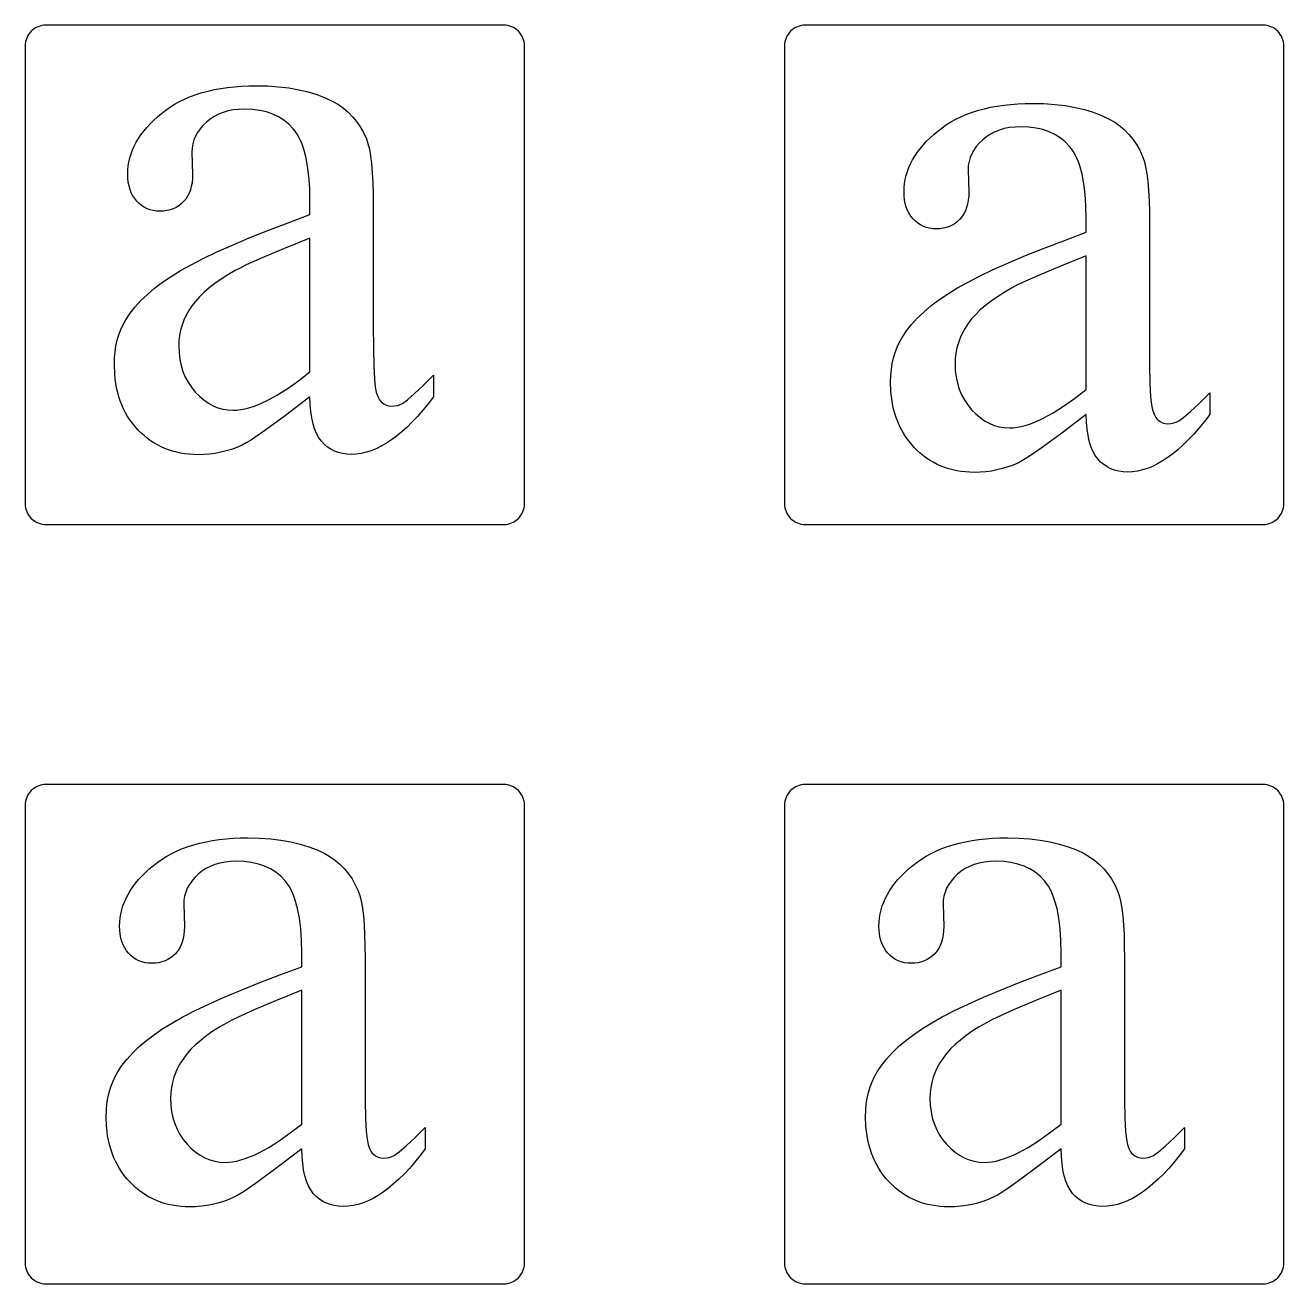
# Model space of a CAD drawing. Extents: x 7 to 905, y -397 to 592.
# Drawn here: x 25.94 to 74.34, y 128.05 to 176.45 of the extents above; entities that cross this region are included whole.
import ezdxf

# ---------------------------------------------------------------- set-up
doc = ezdxf.new("R2010")
doc.units = 0
doc.header["$MEASUREMENT"] = 0
doc.layers.add('EXT', color=1, linetype='CONTINUOUS')
doc.layers.add('TEXT', color=18, linetype='CONTINUOUS')

msp = doc.modelspace()

# ---------------------------------------------------------------- linework, layer by layer
at = {"layer": 'EXT'}
for points in [[(45.14, 158.047), (45.14, 175.647, 0.414214), (44.34, 176.447), (26.74, 176.447, 0.414214), (25.94, 175.647), (25.94, 158.047, 0.414214), (26.74, 157.247), (44.34, 157.247, 0.414214)], [(74.34, 158.047), (74.34, 175.647, 0.414214), (73.54, 176.447), (55.94, 176.447, 0.414214), (55.14, 175.647), (55.14, 158.047, 0.414214), (55.94, 157.247), (73.54, 157.247, 0.414214)], [(45.14, 128.847), (45.14, 146.447, 0.414214), (44.34, 147.247), (26.74, 147.247, 0.414214), (25.94, 146.447), (25.94, 128.847, 0.414214), (26.74, 128.047), (44.34, 128.047, 0.414214)], [(74.34, 128.847), (74.34, 146.447, 0.414214), (73.54, 147.247), (55.94, 147.247, 0.414214), (55.14, 146.447), (55.14, 128.847, 0.414214), (55.94, 128.047), (73.54, 128.047, 0.414214)]]:
    msp.add_lwpolyline(points, format="xyb", close=True, dxfattribs=at)
at = {"layer": 'TEXT'}
for points in [[(36.891, 162.156), (35.948, 161.437), (35.199, 160.887), (34.897, 160.676), (34.643, 160.507), (34.438, 160.381), (34.281, 160.297), (34.08, 160.211), (33.876, 160.136), (33.669, 160.073), (33.459, 160.021), (33.245, 159.98), (33.028, 159.952), (32.808, 159.934), (32.585, 159.929), (32.411, 159.932), (32.242, 159.944), (32.077, 159.962), (31.915, 159.988), (31.757, 160.022), (31.603, 160.063), (31.453, 160.112), (31.307, 160.168), (31.165, 160.232), (31.026, 160.303), (30.892, 160.382), (30.761, 160.468), (30.634, 160.561), (30.511, 160.663), (30.392, 160.771), (30.276, 160.887), (30.167, 161.009), (30.064, 161.136), (29.968, 161.268), (29.88, 161.404), (29.798, 161.546), (29.724, 161.691), (29.656, 161.842), (29.596, 161.997), (29.543, 162.157), (29.497, 162.322), (29.458, 162.491), (29.426, 162.665), (29.401, 162.844), (29.384, 163.028), (29.369, 163.409), (29.376, 163.652), (29.397, 163.887), (29.432, 164.113), (29.48, 164.331), (29.542, 164.541), (29.618, 164.742), (29.708, 164.935), (29.812, 165.12), (29.977, 165.369), (30.17, 165.614), (30.391, 165.856), (30.64, 166.094), (30.916, 166.328), (31.221, 166.558), (31.553, 166.785), (31.914, 167.008), (32.319, 167.235), (32.786, 167.475), (33.315, 167.726), (33.907, 167.989), (34.56, 168.264), (35.275, 168.551), (36.052, 168.85), (36.891, 169.162), (36.891, 169.693), (36.881, 170.178), (36.851, 170.624), (36.801, 171.03), (36.731, 171.396), (36.641, 171.723), (36.588, 171.871), (36.531, 172.01), (36.468, 172.139), (36.4, 172.258), (36.328, 172.366), (36.25, 172.465), (36.08, 172.642), (35.893, 172.795), (35.687, 172.924), (35.463, 173.03), (35.22, 173.112), (34.96, 173.171), (34.681, 173.206), (34.384, 173.218), (34.158, 173.21), (33.943, 173.186), (33.741, 173.147), (33.551, 173.092), (33.372, 173.022), (33.206, 172.936), (33.052, 172.834), (32.909, 172.716), (32.778, 172.589), (32.664, 172.456), (32.568, 172.319), (32.489, 172.178), (32.428, 172.032), (32.384, 171.881), (32.357, 171.726), (32.349, 171.566), (32.378, 170.71), (32.373, 170.545), (32.357, 170.39), (32.329, 170.245), (32.292, 170.109), (32.243, 169.983), (32.183, 169.867), (32.113, 169.76), (32.032, 169.663), (31.942, 169.577), (31.845, 169.502), (31.742, 169.438), (31.632, 169.387), (31.515, 169.346), (31.391, 169.317), (31.261, 169.3), (31.125, 169.294), (30.991, 169.3), (30.864, 169.318), (30.743, 169.348), (30.629, 169.39), (30.52, 169.444), (30.418, 169.51), (30.322, 169.588), (30.232, 169.678), (30.151, 169.778), (30.081, 169.887), (30.021, 170.005), (29.972, 170.131), (29.934, 170.267), (29.907, 170.411), (29.891, 170.563), (29.886, 170.725), (29.891, 170.883), (29.906, 171.039), (29.931, 171.193), (29.967, 171.346), (30.012, 171.498), (30.068, 171.647), (30.134, 171.795), (30.21, 171.942), (30.296, 172.087), (30.393, 172.23), (30.499, 172.372), (30.616, 172.512), (30.742, 172.65), (30.879, 172.787), (31.026, 172.922), (31.184, 173.055), (31.35, 173.184), (31.524, 173.304), (31.707, 173.416), (31.898, 173.52), (32.097, 173.615), (32.304, 173.703), (32.52, 173.781), (32.743, 173.852), (32.975, 173.914), (33.215, 173.968), (33.463, 174.014), (33.719, 174.051), (33.984, 174.08), (34.257, 174.101), (34.538, 174.113), (34.827, 174.117), (35.266, 174.108), (35.686, 174.08), (36.085, 174.032), (36.464, 173.966), (36.822, 173.881), (37.161, 173.777), (37.479, 173.654), (37.776, 173.513), (37.987, 173.39), (38.183, 173.252), (38.365, 173.097), (38.532, 172.926), (38.686, 172.739), (38.825, 172.536), (38.949, 172.317), (39.06, 172.082), (39.122, 171.903), (39.176, 171.682), (39.221, 171.42), (39.259, 171.116), (39.288, 170.771), (39.309, 170.384), (39.321, 169.956), (39.325, 169.486), (39.325, 164.899), (39.33, 164.027), (39.344, 163.341), (39.367, 162.843), (39.399, 162.532), (39.442, 162.332), (39.497, 162.169), (39.563, 162.041), (39.601, 161.991), (39.642, 161.949), (39.73, 161.885), (39.825, 161.839), (39.926, 161.811), (40.033, 161.802), (40.147, 161.808), (40.254, 161.828), (40.354, 161.86), (40.446, 161.905), (40.637, 162.044), (40.9, 162.27), (41.234, 162.583), (41.641, 162.982), (41.641, 162.156), (41.435, 161.888), (41.23, 161.637), (41.026, 161.404), (40.824, 161.188), (40.623, 160.989), (40.423, 160.808), (40.224, 160.643), (40.026, 160.496), (39.829, 160.367), (39.633, 160.254), (39.439, 160.159), (39.246, 160.082), (39.054, 160.021), (38.863, 159.978), (38.673, 159.952), (38.484, 159.943), (38.308, 159.951), (38.141, 159.975), (37.984, 160.014), (37.835, 160.069), (37.696, 160.139), (37.566, 160.225), (37.445, 160.327), (37.334, 160.445), (37.233, 160.581), (37.146, 160.74), (37.071, 160.92), (37.009, 161.123), (36.961, 161.348), (36.925, 161.595), (36.902, 161.864)], [(66.742, 161.477), (65.799, 160.758), (65.05, 160.208), (64.748, 159.997), (64.494, 159.829), (64.289, 159.702), (64.132, 159.618), (63.931, 159.532), (63.727, 159.457), (63.52, 159.394), (63.31, 159.342), (63.096, 159.302), (62.879, 159.273), (62.659, 159.255), (62.436, 159.25), (62.262, 159.253), (62.093, 159.265), (61.928, 159.283), (61.766, 159.31), (61.608, 159.343), (61.454, 159.385), (61.304, 159.433), (61.158, 159.489), (61.016, 159.553), (60.877, 159.624), (60.743, 159.703), (60.612, 159.789), (60.485, 159.883), (60.362, 159.984), (60.243, 160.092), (60.127, 160.208), (60.018, 160.331), (59.915, 160.458), (59.819, 160.589), (59.731, 160.726), (59.649, 160.867), (59.575, 161.012), (59.507, 161.163), (59.447, 161.318), (59.394, 161.478), (59.348, 161.643), (59.309, 161.812), (59.277, 161.987), (59.252, 162.166), (59.234, 162.349), (59.22, 162.731), (59.227, 162.973), (59.248, 163.208), (59.283, 163.434), (59.331, 163.652), (59.393, 163.862), (59.469, 164.064), (59.559, 164.257), (59.663, 164.441), (59.828, 164.69), (60.021, 164.936), (60.242, 165.177), (60.491, 165.415), (60.767, 165.649), (61.072, 165.88), (61.404, 166.106), (61.765, 166.329), (62.17, 166.557), (62.637, 166.796), (63.166, 167.047), (63.758, 167.31), (64.411, 167.585), (65.126, 167.873), (65.903, 168.172), (66.742, 168.483), (66.742, 169.014), (66.732, 169.499), (66.702, 169.945), (66.652, 170.351), (66.582, 170.717), (66.492, 171.044), (66.439, 171.193), (66.382, 171.331), (66.319, 171.46), (66.251, 171.579), (66.179, 171.688), (66.101, 171.787), (65.931, 171.963), (65.744, 172.116), (65.538, 172.245), (65.314, 172.351), (65.071, 172.433), (64.811, 172.492), (64.532, 172.527), (64.235, 172.539), (64.009, 172.531), (63.794, 172.507), (63.592, 172.468), (63.402, 172.413), (63.223, 172.343), (63.057, 172.257), (62.903, 172.155), (62.76, 172.037), (62.629, 171.91), (62.515, 171.777), (62.419, 171.64), (62.34, 171.499), (62.278, 171.353), (62.235, 171.202), (62.208, 171.047), (62.2, 170.887), (62.229, 170.031), (62.224, 169.867), (62.207, 169.712), (62.18, 169.566), (62.142, 169.43), (62.094, 169.304), (62.034, 169.188), (61.964, 169.081), (61.883, 168.984), (61.793, 168.898), (61.696, 168.823), (61.593, 168.76), (61.482, 168.708), (61.366, 168.667), (61.242, 168.639), (61.112, 168.621), (60.975, 168.615), (60.842, 168.621), (60.715, 168.639), (60.594, 168.669), (60.48, 168.711), (60.371, 168.765), (60.269, 168.831), (60.173, 168.909), (60.083, 168.999), (60.002, 169.099), (59.931, 169.208), (59.872, 169.326), (59.823, 169.453), (59.785, 169.588), (59.758, 169.732), (59.742, 169.885), (59.737, 170.046), (59.742, 170.204), (59.757, 170.36), (59.782, 170.515), (59.818, 170.667), (59.863, 170.819), (59.919, 170.968), (59.985, 171.117), (60.061, 171.263), (60.147, 171.408), (60.244, 171.551), (60.35, 171.693), (60.467, 171.833), (60.593, 171.971), (60.73, 172.108), (60.877, 172.243), (61.034, 172.377), (61.201, 172.505), (61.375, 172.625), (61.558, 172.737), (61.749, 172.841), (61.948, 172.937), (62.155, 173.024), (62.371, 173.103), (62.594, 173.173), (62.826, 173.235), (63.066, 173.289), (63.314, 173.335), (63.57, 173.372), (63.835, 173.401), (64.108, 173.422), (64.388, 173.434), (64.678, 173.439), (65.117, 173.429), (65.537, 173.401), (65.936, 173.353), (66.315, 173.287), (66.673, 173.202), (67.012, 173.098), (67.33, 172.976), (67.627, 172.834), (67.838, 172.711), (68.034, 172.573), (68.216, 172.418), (68.383, 172.248), (68.537, 172.061), (68.675, 171.858), (68.8, 171.638), (68.911, 171.403), (68.973, 171.224), (69.027, 171.003), (69.072, 170.741), (69.11, 170.437), (69.139, 170.092), (69.159, 169.705), (69.172, 169.277), (69.176, 168.807), (69.176, 164.22), (69.181, 163.348), (69.194, 162.662), (69.218, 162.164), (69.25, 161.853), (69.293, 161.653), (69.348, 161.49), (69.414, 161.362), (69.452, 161.312), (69.493, 161.27), (69.581, 161.206), (69.676, 161.16), (69.777, 161.132), (69.884, 161.123), (69.998, 161.129), (70.105, 161.149), (70.205, 161.181), (70.297, 161.226), (70.488, 161.365), (70.751, 161.591), (71.085, 161.904), (71.492, 162.303), (71.492, 161.477), (71.286, 161.209), (71.081, 160.958), (70.877, 160.725), (70.675, 160.509), (70.474, 160.31), (70.273, 160.129), (70.074, 159.964), (69.877, 159.818), (69.68, 159.688), (69.484, 159.576), (69.29, 159.481), (69.097, 159.403), (68.905, 159.342), (68.714, 159.299), (68.524, 159.273), (68.335, 159.264), (68.159, 159.272), (67.992, 159.296), (67.835, 159.335), (67.686, 159.39), (67.547, 159.46), (67.417, 159.547), (67.296, 159.648), (67.185, 159.766), (67.084, 159.902), (66.997, 160.061), (66.922, 160.242), (66.86, 160.444), (66.812, 160.669), (66.776, 160.916), (66.753, 161.186)], [(36.891, 163.114), (36.891, 168.262), (35.877, 167.852), (35.059, 167.506), (34.438, 167.225), (34.202, 167.108), (34.015, 167.008), (33.734, 166.845), (33.474, 166.68), (33.235, 166.513), (33.016, 166.344), (32.818, 166.174), (32.641, 166.002), (32.484, 165.827), (32.349, 165.651), (32.231, 165.472), (32.129, 165.289), (32.043, 165.102), (31.973, 164.91), (31.918, 164.714), (31.879, 164.515), (31.855, 164.311), (31.847, 164.103), (31.857, 163.843), (31.887, 163.594), (31.936, 163.357), (32.006, 163.131), (32.095, 162.916), (32.204, 162.713), (32.333, 162.521), (32.481, 162.34), (32.643, 162.176), (32.811, 162.034), (32.984, 161.913), (33.164, 161.815), (33.349, 161.738), (33.541, 161.683), (33.738, 161.65), (33.942, 161.639), (34.085, 161.645), (34.233, 161.663), (34.387, 161.691), (34.546, 161.732), (34.711, 161.784), (34.882, 161.847), (35.058, 161.922), (35.24, 162.008), (35.619, 162.216), (36.021, 162.469), (36.445, 162.769)], [(66.742, 162.436), (66.742, 167.583), (65.727, 167.173), (64.91, 166.827), (64.289, 166.546), (64.053, 166.43), (63.866, 166.329), (63.585, 166.166), (63.325, 166.001), (63.086, 165.834), (62.867, 165.666), (62.669, 165.495), (62.492, 165.323), (62.335, 165.149), (62.2, 164.972), (62.082, 164.793), (61.98, 164.61), (61.894, 164.423), (61.824, 164.231), (61.769, 164.036), (61.73, 163.836), (61.706, 163.632), (61.698, 163.424), (61.708, 163.164), (61.738, 162.915), (61.787, 162.678), (61.857, 162.452), (61.946, 162.237), (62.055, 162.034), (62.184, 161.842), (62.332, 161.661), (62.494, 161.497), (62.661, 161.355), (62.835, 161.234), (63.015, 161.136), (63.2, 161.059), (63.392, 161.004), (63.589, 160.972), (63.793, 160.961), (63.935, 160.966), (64.084, 160.984), (64.238, 161.012), (64.397, 161.053), (64.562, 161.105), (64.733, 161.168), (64.909, 161.243), (65.091, 161.329), (65.47, 161.537), (65.872, 161.79), (66.296, 162.09)], [(36.578, 133.234), (35.635, 132.515), (34.885, 131.965), (34.583, 131.754), (34.33, 131.585), (34.124, 131.459), (33.967, 131.375), (33.767, 131.289), (33.563, 131.214), (33.355, 131.151), (33.145, 131.099), (32.931, 131.058), (32.715, 131.03), (32.494, 131.012), (32.271, 131.007), (32.098, 131.01), (31.929, 131.022), (31.763, 131.04), (31.601, 131.066), (31.444, 131.1), (31.29, 131.141), (31.14, 131.19), (30.993, 131.246), (30.851, 131.31), (30.713, 131.381), (30.578, 131.46), (30.447, 131.546), (30.32, 131.639), (30.197, 131.741), (30.078, 131.849), (29.963, 131.965), (29.853, 132.087), (29.75, 132.214), (29.655, 132.346), (29.566, 132.482), (29.485, 132.623), (29.41, 132.769), (29.343, 132.92), (29.283, 133.075), (29.229, 133.235), (29.183, 133.4), (29.144, 133.569), (29.112, 133.743), (29.088, 133.922), (29.07, 134.106), (29.056, 134.487), (29.063, 134.73), (29.083, 134.965), (29.118, 135.191), (29.166, 135.409), (29.229, 135.619), (29.305, 135.82), (29.395, 136.013), (29.498, 136.198), (29.663, 136.447), (29.856, 136.692), (30.077, 136.934), (30.326, 137.172), (30.603, 137.406), (30.907, 137.636), (31.24, 137.863), (31.6, 138.086), (32.005, 138.313), (32.473, 138.553), (33.002, 138.804), (33.593, 139.067), (34.246, 139.342), (34.961, 139.629), (35.739, 139.928), (36.578, 140.24), (36.578, 140.771), (36.568, 141.256), (36.538, 141.702), (36.488, 142.108), (36.418, 142.474), (36.327, 142.801), (36.275, 142.949), (36.217, 143.088), (36.154, 143.217), (36.087, 143.336), (36.014, 143.444), (35.936, 143.543), (35.767, 143.72), (35.579, 143.873), (35.373, 144.002), (35.149, 144.108), (34.907, 144.19), (34.646, 144.249), (34.367, 144.284), (34.071, 144.296), (33.844, 144.288), (33.63, 144.264), (33.428, 144.225), (33.237, 144.17), (33.059, 144.1), (32.892, 144.014), (32.738, 143.912), (32.596, 143.794), (32.464, 143.666), (32.35, 143.534), (32.254, 143.397), (32.175, 143.256), (32.114, 143.11), (32.07, 142.959), (32.044, 142.804), (32.035, 142.644), (32.065, 141.788), (32.059, 141.623), (32.043, 141.468), (32.016, 141.323), (31.978, 141.187), (31.929, 141.061), (31.87, 140.945), (31.799, 140.838), (31.718, 140.741), (31.628, 140.655), (31.531, 140.58), (31.428, 140.516), (31.318, 140.465), (31.201, 140.424), (31.078, 140.395), (30.948, 140.378), (30.811, 140.372), (30.678, 140.378), (30.551, 140.396), (30.43, 140.426), (30.315, 140.468), (30.207, 140.522), (30.104, 140.588), (30.008, 140.666), (29.919, 140.756), (29.837, 140.856), (29.767, 140.965), (29.707, 141.083), (29.659, 141.209), (29.621, 141.345), (29.594, 141.489), (29.577, 141.641), (29.572, 141.803), (29.577, 141.961), (29.592, 142.117), (29.618, 142.271), (29.653, 142.424), (29.699, 142.576), (29.755, 142.725), (29.82, 142.873), (29.897, 143.02), (29.983, 143.165), (30.079, 143.308), (30.185, 143.45), (30.302, 143.59), (30.429, 143.728), (30.566, 143.865), (30.713, 144), (30.87, 144.133), (31.036, 144.262), (31.211, 144.382), (31.393, 144.494), (31.584, 144.598), (31.783, 144.693), (31.991, 144.781), (32.206, 144.859), (32.43, 144.93), (32.661, 144.992), (32.901, 145.046), (33.15, 145.092), (33.406, 145.129), (33.67, 145.158), (33.943, 145.179), (34.224, 145.191), (34.513, 145.195), (34.953, 145.186), (35.372, 145.158), (35.771, 145.11), (36.15, 145.044), (36.509, 144.959), (36.847, 144.855), (37.165, 144.732), (37.463, 144.591), (37.673, 144.468), (37.869, 144.33), (38.051, 144.175), (38.219, 144.004), (38.372, 143.817), (38.511, 143.614), (38.636, 143.395), (38.746, 143.16), (38.808, 142.981), (38.862, 142.76), (38.908, 142.498), (38.945, 142.194), (38.974, 141.849), (38.995, 141.462), (39.007, 141.034), (39.012, 140.564), (39.012, 135.977), (39.016, 135.105), (39.03, 134.419), (39.053, 133.921), (39.085, 133.61), (39.128, 133.41), (39.183, 133.247), (39.25, 133.119), (39.288, 133.069), (39.329, 133.027), (39.417, 132.963), (39.511, 132.917), (39.612, 132.889), (39.72, 132.88), (39.834, 132.886), (39.941, 132.906), (40.04, 132.938), (40.132, 132.983), (40.323, 133.122), (40.586, 133.348), (40.921, 133.66), (41.327, 134.06), (41.327, 133.234), (41.121, 132.966), (40.917, 132.715), (40.713, 132.482), (40.51, 132.266), (40.309, 132.067), (40.109, 131.886), (39.91, 131.721), (39.712, 131.574), (39.515, 131.445), (39.32, 131.332), (39.126, 131.237), (38.932, 131.16), (38.74, 131.099), (38.549, 131.056), (38.359, 131.03), (38.171, 131.021), (37.995, 131.029), (37.828, 131.053), (37.67, 131.092), (37.522, 131.147), (37.383, 131.217), (37.253, 131.303), (37.132, 131.405), (37.02, 131.523), (36.92, 131.659), (36.832, 131.818), (36.758, 131.998), (36.696, 132.201), (36.647, 132.426), (36.611, 132.673), (36.588, 132.942)], [(65.778, 133.234), (64.835, 132.515), (64.085, 131.965), (63.783, 131.754), (63.53, 131.585), (63.324, 131.459), (63.167, 131.375), (62.967, 131.289), (62.763, 131.214), (62.555, 131.151), (62.345, 131.099), (62.131, 131.058), (61.915, 131.03), (61.694, 131.012), (61.471, 131.007), (61.298, 131.01), (61.129, 131.022), (60.963, 131.04), (60.801, 131.066), (60.644, 131.1), (60.49, 131.141), (60.34, 131.19), (60.193, 131.246), (60.051, 131.31), (59.913, 131.381), (59.778, 131.46), (59.647, 131.546), (59.52, 131.639), (59.397, 131.741), (59.278, 131.849), (59.163, 131.965), (59.053, 132.087), (58.95, 132.214), (58.855, 132.346), (58.766, 132.482), (58.685, 132.623), (58.61, 132.769), (58.543, 132.92), (58.483, 133.075), (58.429, 133.235), (58.383, 133.4), (58.344, 133.569), (58.312, 133.743), (58.288, 133.922), (58.27, 134.106), (58.256, 134.487), (58.263, 134.73), (58.283, 134.965), (58.318, 135.191), (58.366, 135.409), (58.429, 135.619), (58.505, 135.82), (58.595, 136.013), (58.698, 136.198), (58.863, 136.447), (59.056, 136.692), (59.277, 136.934), (59.526, 137.172), (59.803, 137.406), (60.107, 137.636), (60.44, 137.863), (60.8, 138.086), (61.205, 138.313), (61.673, 138.553), (62.202, 138.804), (62.793, 139.067), (63.446, 139.342), (64.161, 139.629), (64.939, 139.928), (65.778, 140.24), (65.778, 140.771), (65.768, 141.256), (65.738, 141.702), (65.688, 142.108), (65.618, 142.474), (65.527, 142.801), (65.475, 142.949), (65.417, 143.088), (65.354, 143.217), (65.287, 143.336), (65.214, 143.444), (65.136, 143.543), (64.967, 143.72), (64.779, 143.873), (64.573, 144.002), (64.349, 144.108), (64.107, 144.19), (63.846, 144.249), (63.567, 144.284), (63.271, 144.296), (63.044, 144.288), (62.83, 144.264), (62.628, 144.225), (62.437, 144.17), (62.259, 144.1), (62.092, 144.014), (61.938, 143.912), (61.796, 143.794), (61.664, 143.666), (61.55, 143.534), (61.454, 143.397), (61.375, 143.256), (61.314, 143.11), (61.27, 142.959), (61.244, 142.804), (61.235, 142.644), (61.265, 141.788), (61.259, 141.623), (61.243, 141.468), (61.216, 141.323), (61.178, 141.187), (61.129, 141.061), (61.07, 140.945), (60.999, 140.838), (60.918, 140.741), (60.828, 140.655), (60.731, 140.58), (60.628, 140.516), (60.518, 140.465), (60.401, 140.424), (60.278, 140.395), (60.148, 140.378), (60.011, 140.372), (59.878, 140.378), (59.751, 140.396), (59.63, 140.426), (59.515, 140.468), (59.407, 140.522), (59.304, 140.588), (59.208, 140.666), (59.119, 140.756), (59.037, 140.856), (58.967, 140.965), (58.907, 141.083), (58.859, 141.209), (58.821, 141.345), (58.794, 141.489), (58.777, 141.641), (58.772, 141.803), (58.777, 141.961), (58.792, 142.117), (58.818, 142.271), (58.853, 142.424), (58.899, 142.576), (58.955, 142.725), (59.02, 142.873), (59.096, 143.02), (59.183, 143.165), (59.279, 143.308), (59.385, 143.45), (59.502, 143.59), (59.629, 143.728), (59.766, 143.865), (59.913, 144), (60.07, 144.133), (60.236, 144.262), (60.411, 144.382), (60.593, 144.494), (60.784, 144.598), (60.983, 144.693), (61.191, 144.781), (61.406, 144.859), (61.63, 144.93), (61.861, 144.992), (62.101, 145.046), (62.35, 145.092), (62.606, 145.129), (62.87, 145.158), (63.143, 145.179), (63.424, 145.191), (63.713, 145.195), (64.153, 145.186), (64.572, 145.158), (64.971, 145.11), (65.35, 145.044), (65.709, 144.959), (66.047, 144.855), (66.365, 144.732), (66.663, 144.591), (66.873, 144.468), (67.069, 144.33), (67.251, 144.175), (67.419, 144.004), (67.572, 143.817), (67.711, 143.614), (67.836, 143.395), (67.946, 143.16), (68.008, 142.981), (68.062, 142.76), (68.108, 142.498), (68.145, 142.194), (68.174, 141.849), (68.195, 141.462), (68.207, 141.034), (68.212, 140.564), (68.212, 135.977), (68.216, 135.105), (68.23, 134.419), (68.253, 133.921), (68.285, 133.61), (68.328, 133.41), (68.383, 133.247), (68.45, 133.119), (68.488, 133.069), (68.529, 133.027), (68.617, 132.963), (68.711, 132.917), (68.812, 132.889), (68.92, 132.88), (69.034, 132.886), (69.141, 132.906), (69.24, 132.938), (69.332, 132.983), (69.523, 133.122), (69.786, 133.348), (70.121, 133.66), (70.527, 134.06), (70.527, 133.234), (70.321, 132.966), (70.116, 132.715), (69.913, 132.482), (69.71, 132.266), (69.509, 132.067), (69.309, 131.886), (69.11, 131.721), (68.912, 131.574), (68.715, 131.445), (68.52, 131.332), (68.326, 131.237), (68.132, 131.16), (67.94, 131.099), (67.749, 131.056), (67.559, 131.03), (67.371, 131.021), (67.195, 131.029), (67.028, 131.053), (66.87, 131.092), (66.722, 131.147), (66.583, 131.217), (66.453, 131.303), (66.332, 131.405), (66.22, 131.523), (66.12, 131.659), (66.032, 131.818), (65.958, 131.998), (65.896, 132.201), (65.847, 132.426), (65.811, 132.673), (65.788, 132.942)], [(36.578, 134.192), (36.578, 139.34), (35.563, 138.93), (34.745, 138.584), (34.125, 138.303), (33.889, 138.186), (33.702, 138.086), (33.421, 137.923), (33.161, 137.758), (32.921, 137.591), (32.703, 137.422), (32.505, 137.252), (32.327, 137.08), (32.171, 136.905), (32.035, 136.729), (31.918, 136.55), (31.816, 136.367), (31.73, 136.18), (31.659, 135.988), (31.604, 135.792), (31.565, 135.593), (31.542, 135.389), (31.534, 135.181), (31.544, 134.921), (31.573, 134.672), (31.623, 134.435), (31.692, 134.209), (31.781, 133.994), (31.89, 133.791), (32.019, 133.599), (32.168, 133.418), (32.329, 133.254), (32.497, 133.112), (32.671, 132.991), (32.85, 132.893), (33.036, 132.816), (33.227, 132.761), (33.425, 132.728), (33.628, 132.717), (33.771, 132.723), (33.919, 132.741), (34.073, 132.769), (34.233, 132.81), (34.398, 132.862), (34.568, 132.925), (34.744, 133), (34.926, 133.086), (35.306, 133.294), (35.708, 133.547), (36.132, 133.847)], [(65.778, 134.192), (65.778, 139.34), (64.763, 138.93), (63.945, 138.584), (63.325, 138.303), (63.089, 138.186), (62.902, 138.086), (62.621, 137.923), (62.361, 137.758), (62.121, 137.591), (61.903, 137.422), (61.705, 137.252), (61.527, 137.08), (61.371, 136.905), (61.235, 136.729), (61.118, 136.55), (61.016, 136.367), (60.93, 136.18), (60.859, 135.988), (60.804, 135.792), (60.765, 135.593), (60.741, 135.389), (60.734, 135.181), (60.744, 134.921), (60.773, 134.672), (60.823, 134.435), (60.892, 134.209), (60.981, 133.994), (61.09, 133.791), (61.219, 133.599), (61.368, 133.418), (61.529, 133.254), (61.697, 133.112), (61.871, 132.991), (62.05, 132.893), (62.236, 132.816), (62.427, 132.761), (62.625, 132.728), (62.828, 132.717), (62.971, 132.723), (63.119, 132.741), (63.273, 132.769), (63.433, 132.81), (63.598, 132.862), (63.768, 132.925), (63.944, 133), (64.126, 133.086), (64.506, 133.294), (64.908, 133.547), (65.332, 133.847)]]:
    msp.add_lwpolyline(points, close=True, dxfattribs=at)

doc.saveas('drawing.dxf')
